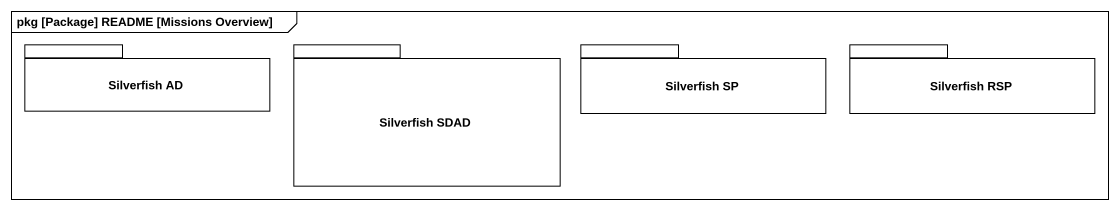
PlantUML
@startuml
mainframe pkg [Package] README [Missions Overview]
package "Silverfish AD" as Silverfish_AD {
}
package "Silverfish SDAD" as Silverfish_SDAD {
}
package "Silverfish SP" as Silverfish_SP {
}
package "Silverfish RSP" as Silverfish_RSP {
}
@enduml
